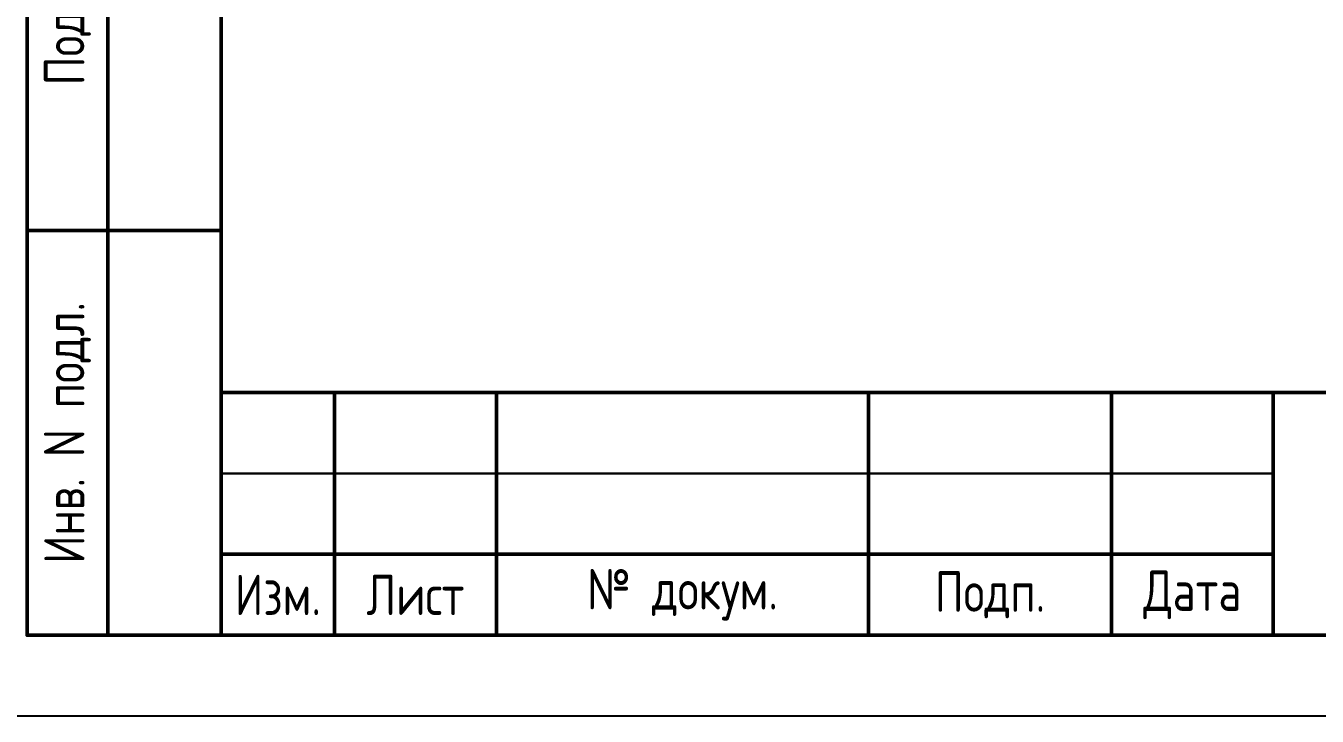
# Model space of a CAD drawing. Header units: millimetres. Extents: x -1117 to 6417, y -90 to 586.
# Drawn here: x -832.1 to -752.3, y 0 to 42.7 of the extents above; entities that cross this region are included whole.
import ezdxf

# ---------------------------------------------------------------- set-up
doc = ezdxf.new("R2010")
doc.units = ezdxf.units.MM
doc.styles.add('Gost_type_A', font='GOST_A.TTF')

# ---------------------------------------------------------------- blocks, each defined once
blk = doc.blocks.new('Формат_А4')
blk.add_lwpolyline([(0, 297), (0, 0), (-210, 0), (-210, 297)], close=True)
at = {"lineweight": 50}
blk.add_lwpolyline([(-190, 292), (-5, 292), (-5, 5), (-190, 5)], close=True, dxfattribs=at)
blk = doc.blocks.new('Штамп левый нижний')
at = {"lineweight": 50}
for points in [[(-12, 60), (-7, 60), (-7, 25), (-12, 25)], [(-7, 60), (0, 60), (0, 25), (-7, 25)], [(-12, 25), (-7, 25), (-7, 0), (-12, 0)], [(-7, 25), (0, 25), (0, 0), (-7, 0)]]:
    blk.add_lwpolyline(points, close=True, dxfattribs=at)
at = {"char_height": 2.5, "attachment_point": 5, "rotation": 90, "style": 'Gost_type_A'}
for s, insert, width in [('Подп. и дата', (-9.5, 42.5), 35), ('Инв. N подл.', (-9.5, 12.5), 25)]:
    blk.add_mtext(s, dxfattribs=dict(at, insert=insert, width=width))
blk = doc.blocks.new('Штамп малый нижний')
at = {"lineweight": 50}
for points in [[(-185, 15), (-178, 15), (-178, 5), (-185, 5)], [(-178, 15), (-168, 15), (-168, 5), (-178, 5)], [(-168, 15), (-145, 15), (-145, 5), (-168, 5)], [(-145, 15), (-130, 15), (-130, 5), (-145, 5)], [(-130, 15), (-120, 15), (-120, 5), (-130, 5)], [(-120, 15), (-10, 15), (-10, 0), (-120, 0)], [(-185, 5), (-178, 5), (-178, 0), (-185, 0)], [(-178, 5), (-168, 5), (-168, 0), (-178, 0)], [(-168, 5), (-145, 5), (-145, 0), (-168, 0)], [(-145, 5), (-130, 5), (-130, 0), (-145, 0)], [(-130, 5), (-120, 5), (-120, 0), (-130, 0)]]:
    blk.add_lwpolyline(points, close=True, dxfattribs=at)
for points in [[(-185, 15), (-178, 15), (-178, 10), (-185, 10)], [(-178, 15), (-168, 15), (-168, 10), (-178, 10)], [(-168, 15), (-145, 15), (-145, 10), (-168, 10)], [(-145, 15), (-130, 15), (-130, 10), (-145, 10)], [(-130, 15), (-120, 15), (-120, 10), (-130, 10)], [(-185, 10), (-178, 10), (-178, 5), (-185, 5)], [(-178, 10), (-168, 10), (-168, 5), (-178, 5)], [(-168, 10), (-145, 10), (-145, 5), (-168, 5)], [(-145, 10), (-130, 10), (-130, 5), (-145, 5)], [(-130, 10), (-120, 10), (-120, 5), (-130, 5)]]:
    blk.add_lwpolyline(points, close=True)
at = {"char_height": 2.5, "attachment_point": 5, "style": 'Gost_type_A'}
for s, insert, width in [('№ докум.', (-156.5, 2.5), 23), ('Дата', (-125, 2.5), 10), ('Изм.', (-181.5, 2.5), 7), ('Лист', (-173, 2.5), 10), ('Подп.', (-137.5, 2.5), 15)]:
    blk.add_mtext(s, dxfattribs=dict(at, insert=insert, width=width))

msp = doc.modelspace()

# ---------------------------------------------------------------- block references
at = {"color": 1}
for name, p in [('Формат_А4', (-630, 0)), ('Штамп левый нижний', (-820, 5)), ('Штамп малый нижний', (-635, 5))]:
    msp.add_blockref(name, p, dxfattribs=at)

doc.saveas('drawing.dxf')
